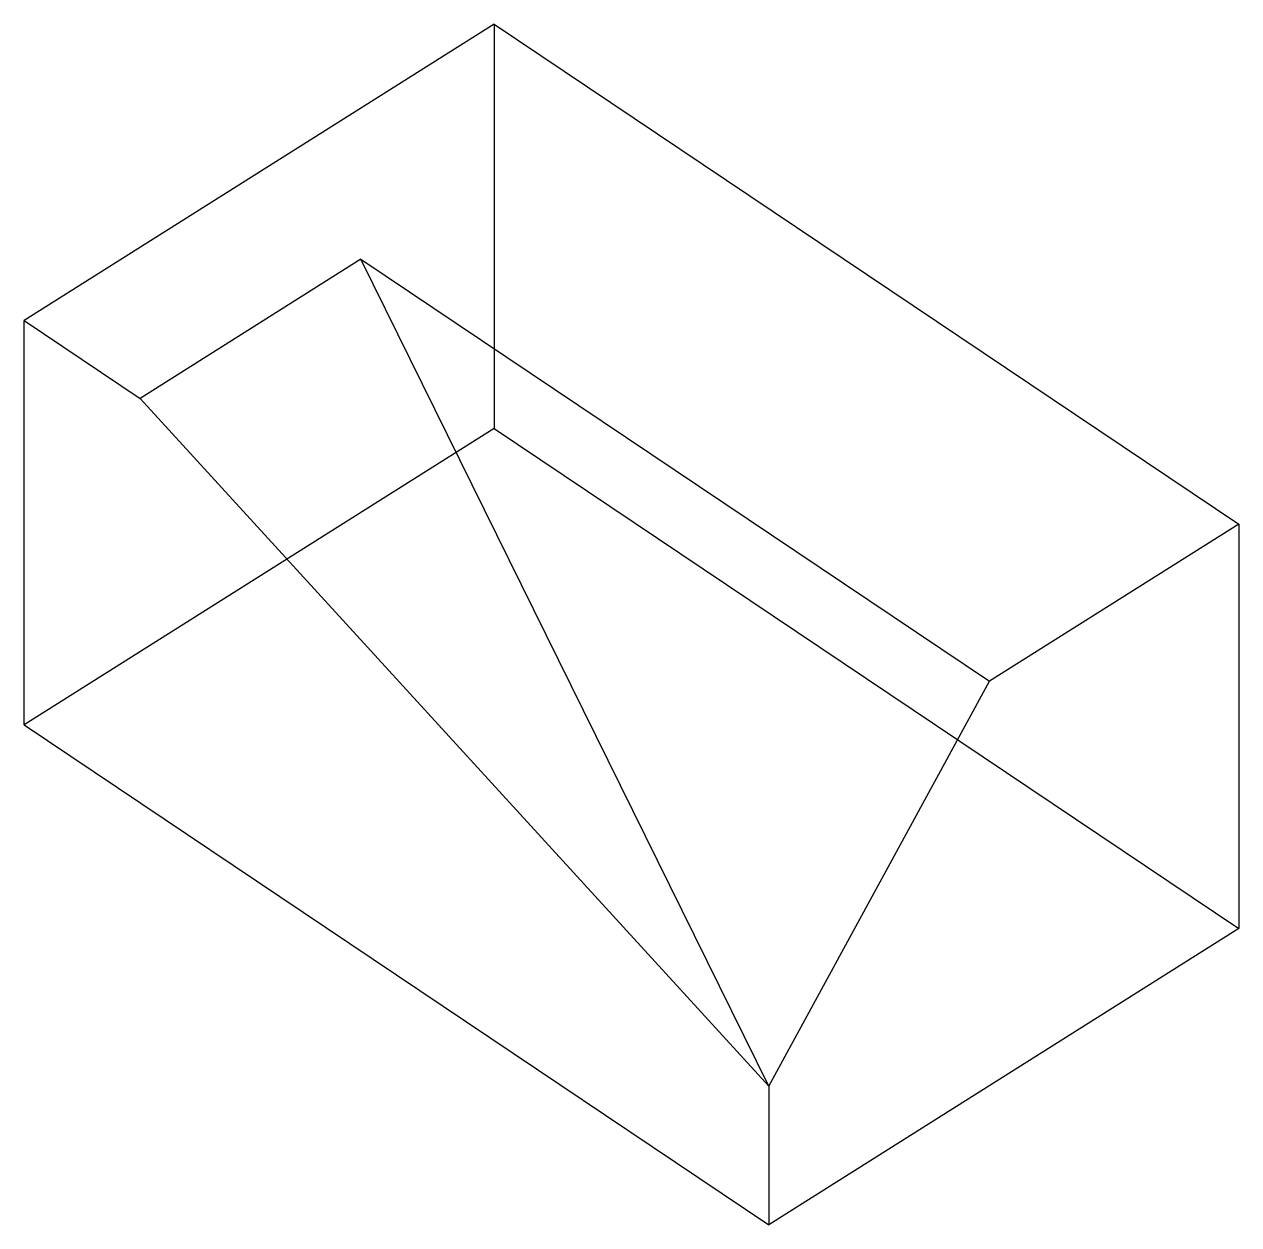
# Model space of a CAD drawing. Extents: x 178.6 to 276.1, y 68.7 to 165.1.
import ezdxf

# ---------------------------------------------------------------- set-up
doc = ezdxf.new("R2010")
doc.units = 0
doc.layers.get('0').update_dxf_attribs({"linetype": 'CONTINUOUS'})

msp = doc.modelspace()

# ---------------------------------------------------------------- linework, layer by layer
at = {"color": 7}
for p, q in [((216.324217, 165.0826), (178.595872, 141.293297)), ((216.324217, 165.0826), (216.324217, 132.622188)), ((216.324217, 165.0826), (276.101168, 124.962212)), ((205.612674, 146.226667), (187.892763, 135.05352)), ((205.612674, 146.226667), (256.092735, 112.346056)), ((238.372824, 79.822037), (205.612674, 146.226667)), ((178.595872, 141.293297), (187.892763, 135.05352)), ((178.595872, 108.832885), (178.595872, 141.293297)), ((187.892763, 135.05352), (238.372824, 79.822037)), ((216.324217, 132.622188), (178.595872, 108.832885)), ((216.324217, 132.622188), (276.101168, 92.5018)), ((276.101168, 124.962212), (256.092735, 112.346056)), ((276.101168, 124.962212), (276.101168, 92.5018)), ((238.372824, 79.822037), (256.092735, 112.346056)), ((178.595872, 108.832885), (238.372824, 68.712497)), ((276.101168, 92.5018), (238.372824, 68.712497)), ((238.372824, 79.822037), (238.372824, 68.712497))]:
    msp.add_line(p, q, dxfattribs=at)

doc.saveas('drawing.dxf')
